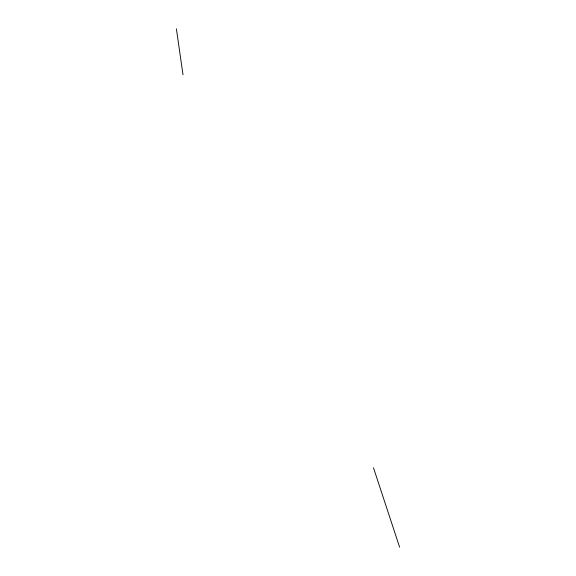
<?xml version="1.0" encoding="UTF-8"?>
<svg xmlns="http://www.w3.org/2000/svg" width="576" height="576" viewBox="0 0 576 576"><rect width="100%" height="100%" fill="white"/><g stroke="black" fill="none" stroke-linecap="round" stroke-linejoin="round"><path stroke-width="0.86" d="M373.478 467.77L399.614 547.2M176.386 28.8L183.01 74.794"/></g></svg>
